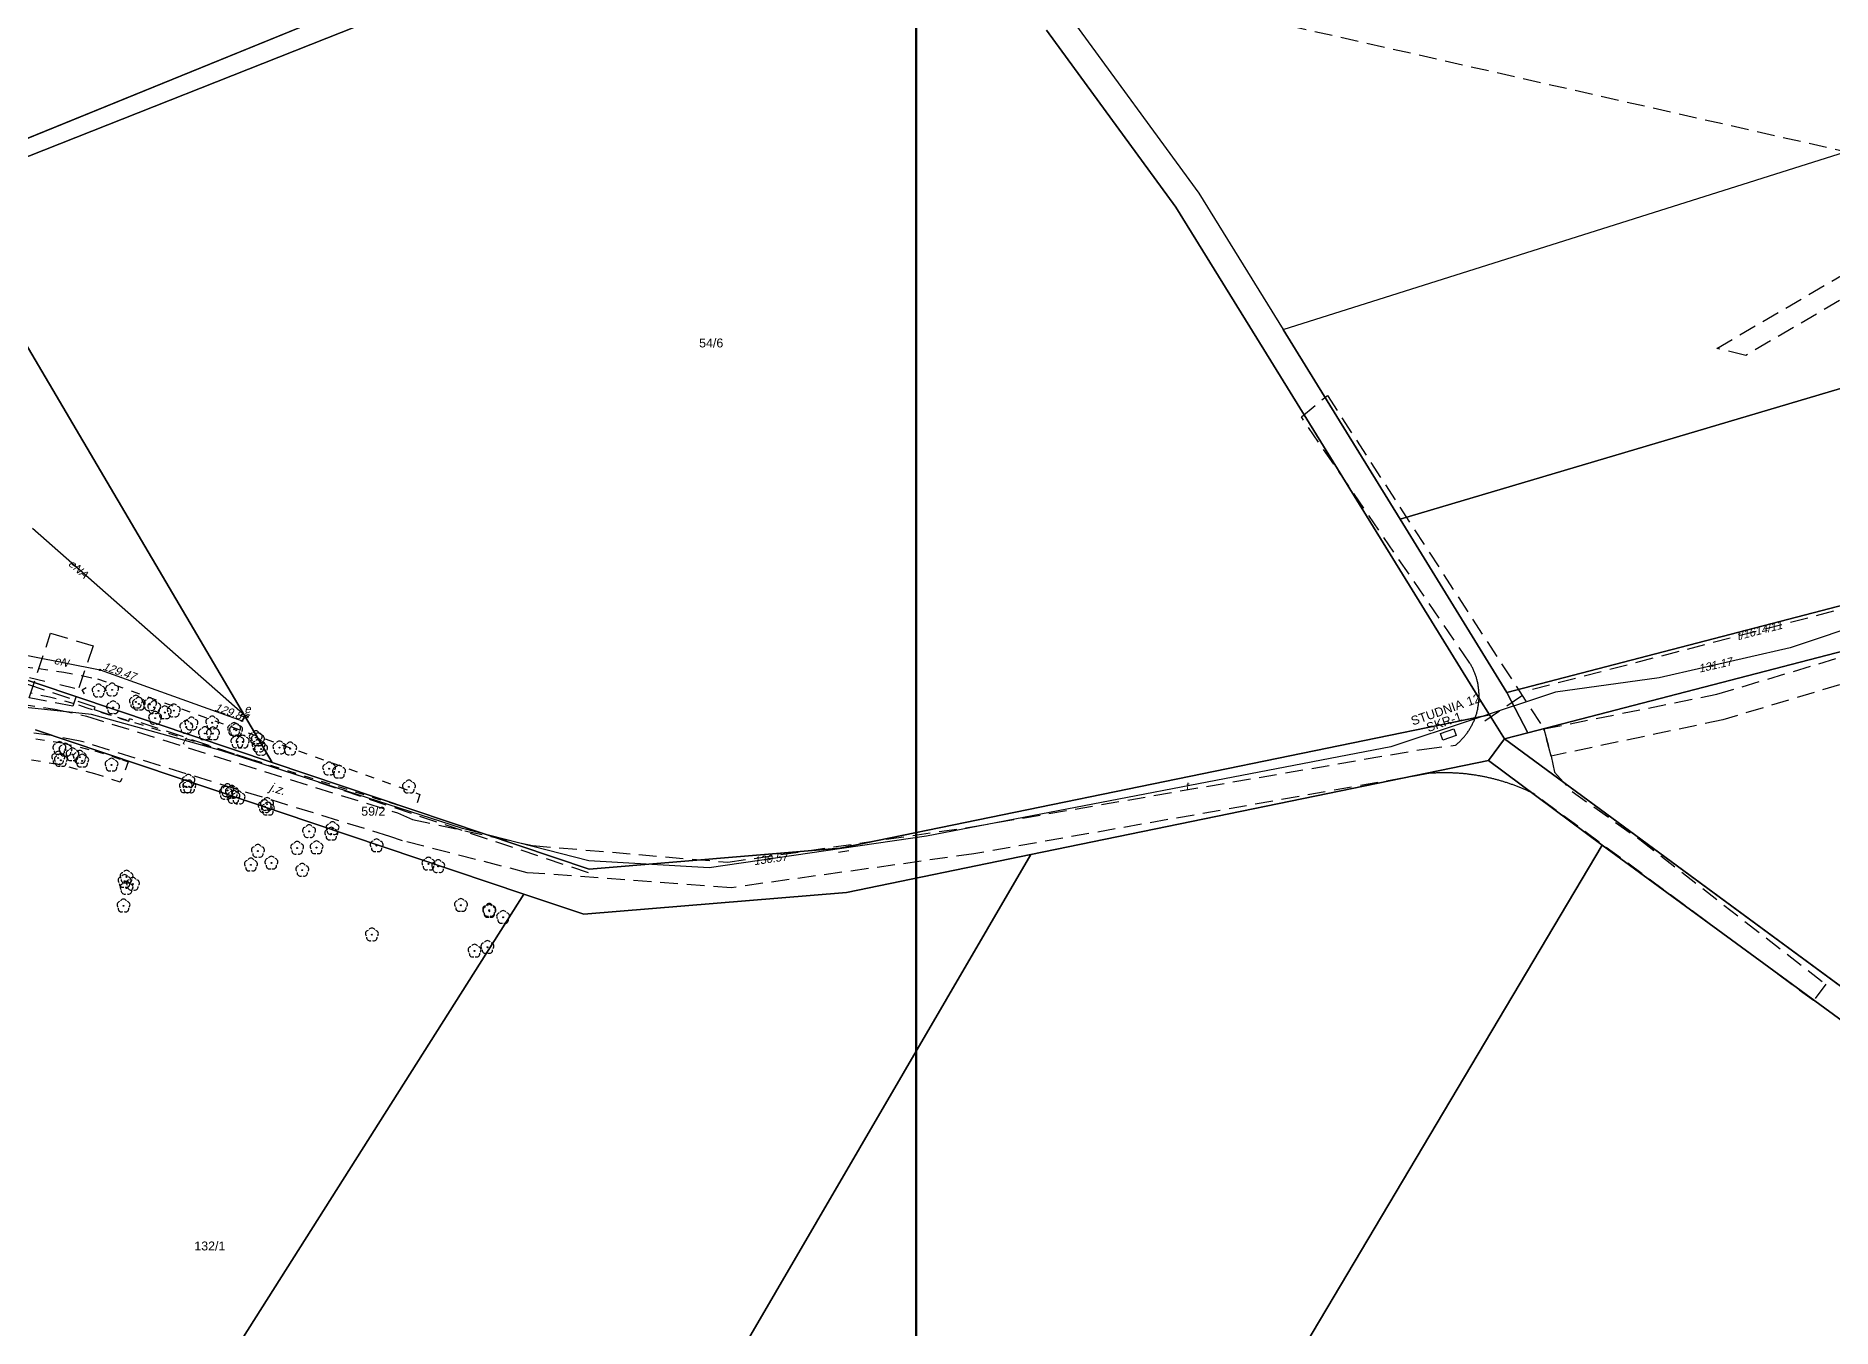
# Model space of a CAD drawing. Header units: metres. Extents: x 7542702 to 7555152, y 5804026 to 5815503.
# Drawn here: x 7547392.4 to 7547594.5, y 5806737.6 to 5806882.9 of the extents above; entities that cross this region are included whole.
import ezdxf
from ezdxf.enums import TextEntityAlignment as Align

# ---------------------------------------------------------------- set-up
doc = ezdxf.new("R2010")
doc.units = ezdxf.units.M
for name, pattern in [('4001', [0]), ('4002', [2, 1, -1]), ('4003', [3, 2, -1])]:
    doc.linetypes.add(name, pattern=pattern)
doc.layers.add('_STUDNIA_PROJEKTOWANA', color=30, linetype='Continuous', lineweight=30)
for name, color, linetype in [('Drogi', 135, 'Continuous'), ('Dzialki', 165, 'Continuous'), ('Projekty', 252, 'Continuous'), ('Roslinnosc', 104, 'Continuous'), ('Uz_Energia', 1, 'Continuous'), ('Uz_Telekomunikacja', 252, 'Continuous'), ('Wody', 184, 'Continuous')]:
    doc.layers.add(name, color=color, linetype=linetype)
doc.styles.add('DYN_DIM', font='arial.ttf')
doc.styles.get("Standard").update_dxf_attribs({"font": 'arial.ttf'})

# ---------------------------------------------------------------- blocks, each defined once
blk = doc.blocks.new('2554')
at = {"layer": 'Drogi', "color": 8, "linetype": '4002'}
blk.add_line((0, 0), (0, 1), dxfattribs=at)
blk = doc.blocks.new('1554')
at = {"layer": 'Drogi', "color": 8, "linetype": 'Continuous'}
for p, q in [((-0.75, -0.75), (0, 0)), ((0, 0), (0.75, -0.75))]:
    blk.add_line(p, q, dxfattribs=at)
blk = doc.blocks.new('1766')
at = {"layer": 'Uz_Energia', "color": 1, "linetype": 'Continuous'}
for radius in [0.16, 0.08]:
    blk.add_circle((0, 0), radius, dxfattribs=at)
blk = doc.blocks.new('1422')
at = {"layer": 'Roslinnosc', "color": 104, "linetype": 'Continuous'}
blk.add_circle((0, 0), 0.1, dxfattribs=at)
for centre, start, end in [((-0.71, 0.23), 102.5, 221.75), ((0, 0.75), 30.19, 149.77), ((0.71, 0.23), 318.3, 77.49), ((-0.44, -0.61), 174.33, 293.45), ((0.44, -0.61), 246.24, 5.74)]:
    blk.add_arc(centre, 0.75, start, end, dxfattribs=at)
blk = doc.blocks.new('1756')
at = {"layer": 'Uz_Telekomunikacja', "color": 220, "linetype": 'Continuous'}
for radius in [0.16, 0.08]:
    blk.add_circle((0, 0), radius, dxfattribs=at)
blk = doc.blocks.new('STUDNIA_PROJEKTOWANA')
at = {"layer": '_STUDNIA_PROJEKTOWANA'}
blk.add_lwpolyline([(-0.8, -0.4), (-0.8, 0.4), (0.8, 0.4), (0.8, -0.4)], close=True, dxfattribs=at)
at = {"layer": '_STUDNIA_PROJEKTOWANA', "style": 'DYN_DIM'}
blk.add_text('STUDNIA', height=1, dxfattribs=at).set_placement((-3.45, 2.25))
for tag, flags, p in [('ODC_FUNKCJONALNY', 13, (0, 3.75)), ('TYP', 12, (0, 0.98)), ('DLUGOSC_ZAPASU', 12, (0, -1.68)), ('WSPOLRZEDNE', 12, (0, -4.65)), ('ADRES', 12, (0, -3.33))]:
    blk.add_attdef(tag, text='', height=1, dxfattribs=dict(at, flags=flags)).set_placement(p, align=Align.CENTER)
at = {"layer": '_STUDNIA_PROJEKTOWANA', "style": 'DYN_DIM', "flags": 12}
blk.add_attdef('NUMER', (3.17, 2.25), '', height=1, dxfattribs=at)

msp = doc.modelspace()

# ---------------------------------------------------------------- linework, layer by layer
at = {"layer": 'Defpoints', "color": 4, "lineweight": 70}
msp.add_lwpolyline([(7547098.91, 5806987.36), (7547491.42, 5806987.36), (7547491.42, 5806703.97), (7547098.91, 5806703.97)], close=True, dxfattribs=at)
at = {"layer": 'Drogi', "color": 8, "linetype": '4003'}
for p, q in [((7547581.48, 5806847.79), (7547622.33, 5806871.67)), ((7547623.76, 5806869.85), (7547584.76, 5806847.01)), ((7547584.76, 5806847.01), (7547581.48, 5806847.79)), ((7547534.76, 5806840.08), (7547537.68, 5806842.5)), ((7547534.76, 5806840.08), (7547537.68, 5806842.5)), ((7547537.68, 5806842.5), (7547562.04, 5806804.99)), ((7547537.68, 5806842.5), (7547562.04, 5806804.99)), ((7547553.65, 5806812.5), (7547534.76, 5806840.08)), ((7547553.65, 5806812.5), (7547534.76, 5806840.08)), ((7547391.66, 5806808.51, 130.12), (7547394.05, 5806815.75, 130.28)), ((7547394.05, 5806815.75, 130.28), (7547398.85, 5806814.36, 130.42)), ((7547398.85, 5806814.36, 130.42), (7547396.54, 5806807.57, 130.18)), ((7547553.71, 5806812.41), (7547553.65, 5806812.5)), ((7547553.71, 5806812.41), (7547553.65, 5806812.5)), ((7547553.76, 5806812.33), (7547553.71, 5806812.41)), ((7547553.76, 5806812.33), (7547553.71, 5806812.41)), ((7547553.81, 5806812.24), (7547553.76, 5806812.33)), ((7547553.81, 5806812.24), (7547553.76, 5806812.33)), ((7547553.86, 5806812.16), (7547553.81, 5806812.24)), ((7547553.86, 5806812.16), (7547553.81, 5806812.24)), ((7547553.9, 5806812.07), (7547553.86, 5806812.16)), ((7547553.9, 5806812.07), (7547553.86, 5806812.16)), ((7547553.95, 5806811.98), (7547553.9, 5806812.07)), ((7547553.95, 5806811.98), (7547553.9, 5806812.07)), ((7547554, 5806811.89), (7547553.95, 5806811.98)), ((7547554, 5806811.89), (7547553.95, 5806811.98)), ((7547581.48, 5806808.89), (7547597.1, 5806813.56)), ((7547554.04, 5806811.8), (7547554, 5806811.89)), ((7547554.04, 5806811.8), (7547554, 5806811.89)), ((7547554.08, 5806811.71), (7547554.04, 5806811.8)), ((7547554.08, 5806811.71), (7547554.04, 5806811.8)), ((7547554.12, 5806811.62), (7547554.08, 5806811.71)), ((7547554.12, 5806811.62), (7547554.08, 5806811.71)), ((7547554.16, 5806811.53), (7547554.12, 5806811.62)), ((7547554.16, 5806811.53), (7547554.12, 5806811.62)), ((7547554.2, 5806811.43), (7547554.16, 5806811.53)), ((7547554.2, 5806811.43), (7547554.16, 5806811.53)), ((7547554.24, 5806811.34), (7547554.2, 5806811.43)), ((7547554.24, 5806811.34), (7547554.2, 5806811.43)), ((7547554.28, 5806811.25), (7547554.24, 5806811.34)), ((7547554.28, 5806811.25), (7547554.24, 5806811.34)), ((7547554.31, 5806811.15), (7547554.28, 5806811.25)), ((7547554.31, 5806811.15), (7547554.28, 5806811.25)), ((7547554.34, 5806811.06), (7547554.31, 5806811.15)), ((7547554.34, 5806811.06), (7547554.31, 5806811.15)), ((7547554.38, 5806810.97), (7547554.34, 5806811.06)), ((7547554.38, 5806810.97), (7547554.34, 5806811.06)), ((7547554.41, 5806810.87), (7547554.38, 5806810.97)), ((7547554.41, 5806810.87), (7547554.38, 5806810.97)), ((7547554.44, 5806810.78), (7547554.41, 5806810.87)), ((7547554.44, 5806810.78), (7547554.41, 5806810.87)), ((7547554.47, 5806810.68), (7547554.44, 5806810.78)), ((7547554.47, 5806810.68), (7547554.44, 5806810.78)), ((7547554.49, 5806810.58), (7547554.47, 5806810.68)), ((7547554.49, 5806810.58), (7547554.47, 5806810.68)), ((7547554.52, 5806810.49), (7547554.49, 5806810.58)), ((7547554.52, 5806810.49), (7547554.49, 5806810.58)), ((7547554.54, 5806810.39), (7547554.52, 5806810.49)), ((7547554.54, 5806810.39), (7547554.52, 5806810.49)), ((7547554.57, 5806810.29), (7547554.54, 5806810.39)), ((7547554.57, 5806810.29), (7547554.54, 5806810.39)), ((7547554.59, 5806810.19), (7547554.57, 5806810.29)), ((7547554.59, 5806810.19), (7547554.57, 5806810.29)), ((7547554.61, 5806810.1), (7547554.59, 5806810.19)), ((7547554.61, 5806810.1), (7547554.59, 5806810.19)), ((7547554.63, 5806810), (7547554.61, 5806810.1)), ((7547554.63, 5806810), (7547554.61, 5806810.1)), ((7547554.64, 5806809.9), (7547554.63, 5806810)), ((7547554.64, 5806809.9), (7547554.63, 5806810)), ((7547554.66, 5806809.8), (7547554.64, 5806809.9)), ((7547554.66, 5806809.8), (7547554.64, 5806809.9)), ((7547598.18, 5806810.83), (7547582.15, 5806806.01)), ((7547396.54, 5806807.57, 130.18), (7547391.66, 5806808.51, 130.12)), ((7547554.67, 5806809.7), (7547554.66, 5806809.8)), ((7547554.67, 5806809.7), (7547554.66, 5806809.8)), ((7547554.69, 5806809.6), (7547554.67, 5806809.7)), ((7547554.69, 5806809.6), (7547554.67, 5806809.7)), ((7547554.7, 5806809.5), (7547554.69, 5806809.6)), ((7547554.7, 5806809.5), (7547554.69, 5806809.6)), ((7547554.69, 5806807.81), (7547554.7, 5806807.91)), ((7547554.69, 5806807.81), (7547554.7, 5806807.91)), ((7547554.71, 5806809.4), (7547554.7, 5806809.5)), ((7547554.71, 5806809.4), (7547554.7, 5806809.5)), ((7547554.7, 5806807.91), (7547554.71, 5806808.01)), ((7547554.7, 5806807.91), (7547554.71, 5806808.01)), ((7547554.72, 5806809.3), (7547554.71, 5806809.4)), ((7547554.72, 5806809.3), (7547554.71, 5806809.4)), ((7547554.71, 5806808.01), (7547554.72, 5806808.11)), ((7547554.71, 5806808.01), (7547554.72, 5806808.11)), ((7547554.73, 5806809.2), (7547554.72, 5806809.3)), ((7547554.73, 5806809.2), (7547554.72, 5806809.3)), ((7547554.72, 5806808.11), (7547554.73, 5806808.2)), ((7547554.72, 5806808.11), (7547554.73, 5806808.2)), ((7547554.73, 5806809.1), (7547554.73, 5806809.2)), ((7547554.73, 5806809.1), (7547554.73, 5806809.2)), ((7547554.74, 5806809), (7547554.73, 5806809.1)), ((7547554.74, 5806809), (7547554.73, 5806809.1)), ((7547554.73, 5806808.3), (7547554.74, 5806808.4)), ((7547554.73, 5806808.3), (7547554.74, 5806808.4)), ((7547554.73, 5806808.2), (7547554.73, 5806808.3)), ((7547554.73, 5806808.2), (7547554.73, 5806808.3)), ((7547554.74, 5806808.9), (7547554.74, 5806809)), ((7547554.74, 5806808.9), (7547554.74, 5806809)), ((7547554.74, 5806808.8), (7547554.74, 5806808.9)), ((7547554.74, 5806808.8), (7547554.74, 5806808.9)), ((7547554.74, 5806808.7), (7547554.74, 5806808.8)), ((7547554.74, 5806808.7), (7547554.74, 5806808.8)), ((7547554.74, 5806808.6), (7547554.74, 5806808.7)), ((7547554.74, 5806808.6), (7547554.74, 5806808.7)), ((7547554.74, 5806808.5), (7547554.74, 5806808.6)), ((7547554.74, 5806808.5), (7547554.74, 5806808.6)), ((7547554.74, 5806808.4), (7547554.74, 5806808.5)), ((7547554.74, 5806808.4), (7547554.74, 5806808.5)), ((7547562.04, 5806804.99), (7547581.48, 5806808.89)), ((7547390.29, 5806807.85), (7547394.54, 5806807.23)), ((7547390.29, 5806807.85), (7547394.54, 5806807.23)), ((7547394.54, 5806807.23), (7547398.08, 5806806.44, 130.86)), ((7547394.54, 5806807.23), (7547398.08, 5806806.44, 130.86)), ((7547398.08, 5806806.44, 130.86), (7547433.08, 5806795.55)), ((7547398.08, 5806806.44, 130.86), (7547433.08, 5806795.55)), ((7547554.14, 5806805.83), (7547554.18, 5806805.92)), ((7547554.14, 5806805.83), (7547554.18, 5806805.92)), ((7547554.18, 5806805.92), (7547554.22, 5806806.01)), ((7547554.18, 5806805.92), (7547554.22, 5806806.01)), ((7547554.22, 5806806.01), (7547554.25, 5806806.11)), ((7547554.22, 5806806.01), (7547554.25, 5806806.11)), ((7547554.25, 5806806.11), (7547554.29, 5806806.2)), ((7547554.25, 5806806.11), (7547554.29, 5806806.2)), ((7547554.29, 5806806.2), (7547554.32, 5806806.29)), ((7547554.29, 5806806.2), (7547554.32, 5806806.29)), ((7547554.32, 5806806.29), (7547554.36, 5806806.39)), ((7547554.32, 5806806.29), (7547554.36, 5806806.39)), ((7547554.36, 5806806.39), (7547554.39, 5806806.48)), ((7547554.36, 5806806.39), (7547554.39, 5806806.48)), ((7547554.39, 5806806.48), (7547554.42, 5806806.58)), ((7547554.39, 5806806.48), (7547554.42, 5806806.58)), ((7547554.42, 5806806.58), (7547554.45, 5806806.67)), ((7547554.42, 5806806.58), (7547554.45, 5806806.67)), ((7547554.45, 5806806.67), (7547554.48, 5806806.77)), ((7547554.45, 5806806.67), (7547554.48, 5806806.77)), ((7547554.48, 5806806.77), (7547554.5, 5806806.87)), ((7547554.48, 5806806.77), (7547554.5, 5806806.87)), ((7547554.5, 5806806.87), (7547554.52, 5806806.92)), ((7547554.5, 5806806.87), (7547554.52, 5806806.92)), ((7547554.52, 5806806.92), (7547554.54, 5806807.02)), ((7547554.52, 5806806.92), (7547554.54, 5806807.02)), ((7547554.54, 5806807.02), (7547554.56, 5806807.12)), ((7547554.54, 5806807.02), (7547554.56, 5806807.12)), ((7547554.56, 5806807.12), (7547554.59, 5806807.22)), ((7547554.56, 5806807.12), (7547554.59, 5806807.22)), ((7547554.59, 5806807.22), (7547554.61, 5806807.31)), ((7547554.59, 5806807.22), (7547554.61, 5806807.31)), ((7547554.61, 5806807.31), (7547554.62, 5806807.41)), ((7547554.61, 5806807.31), (7547554.62, 5806807.41)), ((7547554.62, 5806807.41), (7547554.64, 5806807.51)), ((7547554.62, 5806807.41), (7547554.64, 5806807.51)), ((7547554.64, 5806807.51), (7547554.66, 5806807.61)), ((7547554.64, 5806807.51), (7547554.66, 5806807.61)), ((7547554.66, 5806807.61), (7547554.67, 5806807.71)), ((7547554.66, 5806807.61), (7547554.67, 5806807.71)), ((7547554.67, 5806807.71), (7547554.69, 5806807.81)), ((7547554.67, 5806807.71), (7547554.69, 5806807.81)), ((7547582.15, 5806806.01), (7547562.85, 5806801.94)), ((7547394.14, 5806804.25), (7547391.66, 5806804.6)), ((7547394.14, 5806804.25), (7547391.66, 5806804.6)), ((7547397.38, 5806803.63, 130.78), (7547394.14, 5806804.25)), ((7547397.38, 5806803.63, 130.78), (7547394.14, 5806804.25)), ((7547552.75, 5806803.76), (7547552.82, 5806803.84)), ((7547552.75, 5806803.76), (7547552.82, 5806803.84)), ((7547552.82, 5806803.84), (7547552.89, 5806803.91)), ((7547552.82, 5806803.84), (7547552.89, 5806803.91)), ((7547552.89, 5806803.91), (7547552.96, 5806803.98)), ((7547552.89, 5806803.91), (7547552.96, 5806803.98)), ((7547552.96, 5806803.98), (7547553.02, 5806804.06)), ((7547552.96, 5806803.98), (7547553.02, 5806804.06)), ((7547553.02, 5806804.06), (7547553.09, 5806804.14)), ((7547553.02, 5806804.06), (7547553.09, 5806804.14)), ((7547553.09, 5806804.14), (7547553.15, 5806804.21)), ((7547553.09, 5806804.14), (7547553.15, 5806804.21)), ((7547553.15, 5806804.21), (7547553.21, 5806804.29)), ((7547553.15, 5806804.21), (7547553.21, 5806804.29)), ((7547553.21, 5806804.29), (7547553.27, 5806804.37)), ((7547553.21, 5806804.29), (7547553.27, 5806804.37)), ((7547553.27, 5806804.37), (7547553.33, 5806804.45)), ((7547553.27, 5806804.37), (7547553.33, 5806804.45)), ((7547553.33, 5806804.45), (7547553.39, 5806804.53)), ((7547553.33, 5806804.45), (7547553.39, 5806804.53)), ((7547553.39, 5806804.53), (7547553.45, 5806804.61)), ((7547553.39, 5806804.53), (7547553.45, 5806804.61)), ((7547553.45, 5806804.61), (7547553.51, 5806804.69)), ((7547553.45, 5806804.61), (7547553.51, 5806804.69)), ((7547553.51, 5806804.69), (7547553.56, 5806804.78)), ((7547553.51, 5806804.69), (7547553.56, 5806804.78)), ((7547553.56, 5806804.78), (7547553.62, 5806804.86)), ((7547553.56, 5806804.78), (7547553.62, 5806804.86)), ((7547553.62, 5806804.86), (7547553.67, 5806804.95)), ((7547553.62, 5806804.86), (7547553.67, 5806804.95)), ((7547553.67, 5806804.95), (7547553.72, 5806805.03)), ((7547553.67, 5806804.95), (7547553.72, 5806805.03)), ((7547553.72, 5806805.03), (7547553.78, 5806805.12)), ((7547553.72, 5806805.03), (7547553.78, 5806805.12)), ((7547553.78, 5806805.12), (7547553.82, 5806805.2)), ((7547553.78, 5806805.12), (7547553.82, 5806805.2)), ((7547553.82, 5806805.2), (7547553.87, 5806805.29)), ((7547553.82, 5806805.2), (7547553.87, 5806805.29)), ((7547553.87, 5806805.29), (7547553.92, 5806805.38)), ((7547553.87, 5806805.29), (7547553.92, 5806805.38)), ((7547553.92, 5806805.38), (7547553.97, 5806805.47)), ((7547553.92, 5806805.38), (7547553.97, 5806805.47)), ((7547553.97, 5806805.47), (7547554.01, 5806805.56)), ((7547553.97, 5806805.47), (7547554.01, 5806805.56)), ((7547554.01, 5806805.56), (7547554.05, 5806805.65)), ((7547554.01, 5806805.56), (7547554.05, 5806805.65)), ((7547554.05, 5806805.65), (7547554.1, 5806805.74)), ((7547554.05, 5806805.65), (7547554.1, 5806805.74)), ((7547554.1, 5806805.74), (7547554.14, 5806805.83)), ((7547554.1, 5806805.74), (7547554.14, 5806805.83)), ((7547562.04, 5806804.99), (7547562.85, 5806801.94)), ((7547562.04, 5806804.99), (7547562.85, 5806801.94)), ((7547562.85, 5806801.94), (7547562.04, 5806804.99)), ((7547432.23, 5806792.9), (7547397.38, 5806803.63, 130.78)), ((7547432.23, 5806792.9), (7547397.38, 5806803.63, 130.78)), ((7547497.48, 5806793.95), (7547548.58, 5806802.74)), ((7547497.48, 5806793.95), (7547548.58, 5806802.74)), ((7547548.58, 5806802.74), (7547552.09, 5806803.16)), ((7547548.58, 5806802.74), (7547552.09, 5806803.16)), ((7547552.09, 5806803.16), (7547552.17, 5806803.22)), ((7547552.09, 5806803.16), (7547552.17, 5806803.22)), ((7547552.17, 5806803.22), (7547552.24, 5806803.28)), ((7547552.17, 5806803.22), (7547552.24, 5806803.28)), ((7547552.24, 5806803.28), (7547552.32, 5806803.35)), ((7547552.24, 5806803.28), (7547552.32, 5806803.35)), ((7547552.32, 5806803.35), (7547552.4, 5806803.42)), ((7547552.32, 5806803.35), (7547552.4, 5806803.42)), ((7547552.4, 5806803.42), (7547552.47, 5806803.48)), ((7547552.4, 5806803.42), (7547552.47, 5806803.48)), ((7547552.47, 5806803.48), (7547552.54, 5806803.55)), ((7547552.47, 5806803.48), (7547552.54, 5806803.55)), ((7547552.54, 5806803.55), (7547552.61, 5806803.62)), ((7547552.54, 5806803.55), (7547552.61, 5806803.62)), ((7547552.61, 5806803.62), (7547552.68, 5806803.69)), ((7547552.61, 5806803.62), (7547552.68, 5806803.69)), ((7547552.68, 5806803.69), (7547552.75, 5806803.76)), ((7547552.68, 5806803.69), (7547552.75, 5806803.76)), ((7547562.85, 5806801.94), (7547563.24, 5806800.12)), ((7547562.85, 5806801.94), (7547563.24, 5806800.12)), ((7547549.27, 5806800.01), (7547497.93, 5806790.95)), ((7547549.27, 5806800.01), (7547497.93, 5806790.95)), ((7547549.34, 5806800.02), (7547549.27, 5806800.01)), ((7547549.34, 5806800.02), (7547549.27, 5806800.01)), ((7547549.44, 5806800.02), (7547549.34, 5806800.02)), ((7547549.44, 5806800.02), (7547549.34, 5806800.02)), ((7547549.54, 5806800.03), (7547549.44, 5806800.02)), ((7547549.54, 5806800.03), (7547549.44, 5806800.02)), ((7547549.64, 5806800.03), (7547549.54, 5806800.03)), ((7547549.64, 5806800.03), (7547549.54, 5806800.03)), ((7547549.74, 5806800.04), (7547549.64, 5806800.03)), ((7547549.74, 5806800.04), (7547549.64, 5806800.03)), ((7547549.84, 5806800.04), (7547549.74, 5806800.04)), ((7547549.84, 5806800.04), (7547549.74, 5806800.04)), ((7547549.94, 5806800.05), (7547549.84, 5806800.04)), ((7547549.94, 5806800.05), (7547549.84, 5806800.04)), ((7547550.04, 5806800.05), (7547549.94, 5806800.05)), ((7547550.04, 5806800.05), (7547549.94, 5806800.05)), ((7547550.14, 5806800.05), (7547550.04, 5806800.05)), ((7547550.14, 5806800.05), (7547550.04, 5806800.05)), ((7547550.24, 5806800.06), (7547550.14, 5806800.05)), ((7547550.24, 5806800.06), (7547550.14, 5806800.05)), ((7547550.34, 5806800.06), (7547550.24, 5806800.06)), ((7547550.34, 5806800.06), (7547550.24, 5806800.06)), ((7547550.44, 5806800.06), (7547550.34, 5806800.06)), ((7547550.44, 5806800.06), (7547550.34, 5806800.06)), ((7547550.54, 5806800.06), (7547550.44, 5806800.06)), ((7547550.54, 5806800.06), (7547550.44, 5806800.06)), ((7547550.64, 5806800.06), (7547550.54, 5806800.06)), ((7547550.64, 5806800.06), (7547550.54, 5806800.06)), ((7547550.74, 5806800.06), (7547550.64, 5806800.06)), ((7547550.74, 5806800.06), (7547550.64, 5806800.06)), ((7547550.84, 5806800.06), (7547550.74, 5806800.06)), ((7547550.84, 5806800.06), (7547550.74, 5806800.06)), ((7547550.94, 5806800.06), (7547550.84, 5806800.06)), ((7547550.94, 5806800.06), (7547550.84, 5806800.06)), ((7547551.04, 5806800.06), (7547550.94, 5806800.06)), ((7547551.04, 5806800.06), (7547550.94, 5806800.06)), ((7547551.14, 5806800.06), (7547551.04, 5806800.06)), ((7547551.14, 5806800.06), (7547551.04, 5806800.06)), ((7547551.24, 5806800.06), (7547551.14, 5806800.06)), ((7547551.24, 5806800.06), (7547551.14, 5806800.06)), ((7547551.34, 5806800.06), (7547551.24, 5806800.06)), ((7547551.34, 5806800.06), (7547551.24, 5806800.06)), ((7547551.44, 5806800.06), (7547551.34, 5806800.06)), ((7547551.44, 5806800.06), (7547551.34, 5806800.06)), ((7547551.54, 5806800.05), (7547551.44, 5806800.06)), ((7547551.54, 5806800.05), (7547551.44, 5806800.06)), ((7547551.64, 5806800.05), (7547551.54, 5806800.05)), ((7547551.64, 5806800.05), (7547551.54, 5806800.05)), ((7547551.74, 5806800.05), (7547551.64, 5806800.05)), ((7547551.74, 5806800.05), (7547551.64, 5806800.05)), ((7547551.84, 5806800.04), (7547551.74, 5806800.05)), ((7547551.84, 5806800.04), (7547551.74, 5806800.05)), ((7547551.94, 5806800.04), (7547551.84, 5806800.04)), ((7547551.94, 5806800.04), (7547551.84, 5806800.04)), ((7547552.04, 5806800.03), (7547551.94, 5806800.04)), ((7547552.04, 5806800.03), (7547551.94, 5806800.04)), ((7547552.14, 5806800.03), (7547552.04, 5806800.03)), ((7547552.14, 5806800.03), (7547552.04, 5806800.03)), ((7547552.24, 5806800.02), (7547552.14, 5806800.03)), ((7547552.24, 5806800.02), (7547552.14, 5806800.03)), ((7547552.34, 5806800.01), (7547552.24, 5806800.02)), ((7547552.34, 5806800.01), (7547552.24, 5806800.02)), ((7547552.44, 5806800.01), (7547552.34, 5806800.01)), ((7547552.44, 5806800.01), (7547552.34, 5806800.01)), ((7547552.54, 5806800), (7547552.44, 5806800.01)), ((7547552.54, 5806800), (7547552.44, 5806800.01)), ((7547552.64, 5806799.99), (7547552.54, 5806800)), ((7547552.64, 5806799.99), (7547552.54, 5806800)), ((7547552.74, 5806799.98), (7547552.64, 5806799.99)), ((7547552.74, 5806799.98), (7547552.64, 5806799.99)), ((7547552.84, 5806799.98), (7547552.74, 5806799.98)), ((7547552.84, 5806799.98), (7547552.74, 5806799.98)), ((7547552.94, 5806799.97), (7547552.84, 5806799.98)), ((7547552.94, 5806799.97), (7547552.84, 5806799.98)), ((7547553.04, 5806799.96), (7547552.94, 5806799.97)), ((7547553.04, 5806799.96), (7547552.94, 5806799.97)), ((7547553.14, 5806799.95), (7547553.04, 5806799.96)), ((7547553.14, 5806799.95), (7547553.04, 5806799.96)), ((7547553.24, 5806799.94), (7547553.14, 5806799.95)), ((7547553.24, 5806799.94), (7547553.14, 5806799.95)), ((7547553.34, 5806799.93), (7547553.24, 5806799.94)), ((7547553.34, 5806799.93), (7547553.24, 5806799.94)), ((7547553.44, 5806799.92), (7547553.34, 5806799.93)), ((7547553.44, 5806799.92), (7547553.34, 5806799.93)), ((7547553.54, 5806799.9), (7547553.44, 5806799.92)), ((7547553.54, 5806799.9), (7547553.44, 5806799.92)), ((7547553.64, 5806799.89), (7547553.54, 5806799.9)), ((7547553.64, 5806799.89), (7547553.54, 5806799.9)), ((7547553.74, 5806799.88), (7547553.64, 5806799.89)), ((7547553.74, 5806799.88), (7547553.64, 5806799.89)), ((7547553.84, 5806799.86), (7547553.74, 5806799.88)), ((7547553.84, 5806799.86), (7547553.74, 5806799.88)), ((7547553.93, 5806799.85), (7547553.84, 5806799.86)), ((7547553.93, 5806799.85), (7547553.84, 5806799.86)), ((7547554.03, 5806799.84), (7547553.93, 5806799.85)), ((7547554.03, 5806799.84), (7547553.93, 5806799.85)), ((7547554.13, 5806799.82), (7547554.03, 5806799.84)), ((7547554.13, 5806799.82), (7547554.03, 5806799.84)), ((7547554.23, 5806799.81), (7547554.13, 5806799.82)), ((7547554.23, 5806799.81), (7547554.13, 5806799.82)), ((7547554.33, 5806799.79), (7547554.23, 5806799.81)), ((7547554.33, 5806799.79), (7547554.23, 5806799.81)), ((7547563.24, 5806800.12), (7547565.22, 5806797.96)), ((7547563.24, 5806800.12), (7547565.22, 5806797.96)), ((7547554.43, 5806799.78), (7547554.33, 5806799.79)), ((7547554.43, 5806799.78), (7547554.33, 5806799.79)), ((7547554.53, 5806799.76), (7547554.43, 5806799.78)), ((7547554.53, 5806799.76), (7547554.43, 5806799.78)), ((7547554.63, 5806799.74), (7547554.53, 5806799.76)), ((7547554.63, 5806799.74), (7547554.53, 5806799.76)), ((7547554.72, 5806799.73), (7547554.63, 5806799.74)), ((7547554.72, 5806799.73), (7547554.63, 5806799.74)), ((7547554.82, 5806799.71), (7547554.72, 5806799.73)), ((7547554.82, 5806799.71), (7547554.72, 5806799.73)), ((7547554.92, 5806799.69), (7547554.82, 5806799.71)), ((7547554.92, 5806799.69), (7547554.82, 5806799.71)), ((7547555.02, 5806799.68), (7547554.92, 5806799.69)), ((7547555.02, 5806799.68), (7547554.92, 5806799.69)), ((7547555.12, 5806799.66), (7547555.02, 5806799.68)), ((7547555.12, 5806799.66), (7547555.02, 5806799.68)), ((7547555.22, 5806799.64), (7547555.12, 5806799.66)), ((7547555.22, 5806799.64), (7547555.12, 5806799.66)), ((7547555.31, 5806799.62), (7547555.22, 5806799.64)), ((7547555.31, 5806799.62), (7547555.22, 5806799.64)), ((7547555.41, 5806799.6), (7547555.31, 5806799.62)), ((7547555.41, 5806799.6), (7547555.31, 5806799.62)), ((7547555.51, 5806799.58), (7547555.41, 5806799.6)), ((7547555.51, 5806799.58), (7547555.41, 5806799.6)), ((7547555.61, 5806799.56), (7547555.51, 5806799.58)), ((7547555.61, 5806799.56), (7547555.51, 5806799.58)), ((7547555.71, 5806799.54), (7547555.61, 5806799.56)), ((7547555.71, 5806799.54), (7547555.61, 5806799.56)), ((7547555.8, 5806799.51), (7547555.71, 5806799.54)), ((7547555.8, 5806799.51), (7547555.71, 5806799.54)), ((7547555.9, 5806799.49), (7547555.8, 5806799.51)), ((7547555.9, 5806799.49), (7547555.8, 5806799.51)), ((7547556, 5806799.47), (7547555.9, 5806799.49)), ((7547556, 5806799.47), (7547555.9, 5806799.49)), ((7547556.1, 5806799.45), (7547556, 5806799.47)), ((7547556.1, 5806799.45), (7547556, 5806799.47)), ((7547556.19, 5806799.42), (7547556.1, 5806799.45)), ((7547556.19, 5806799.42), (7547556.1, 5806799.45)), ((7547556.29, 5806799.4), (7547556.19, 5806799.42)), ((7547556.29, 5806799.4), (7547556.19, 5806799.42)), ((7547556.39, 5806799.37), (7547556.29, 5806799.4)), ((7547556.39, 5806799.37), (7547556.29, 5806799.4)), ((7547556.48, 5806799.35), (7547556.39, 5806799.37)), ((7547556.48, 5806799.35), (7547556.39, 5806799.37)), ((7547556.58, 5806799.32), (7547556.48, 5806799.35)), ((7547556.58, 5806799.32), (7547556.48, 5806799.35)), ((7547556.68, 5806799.3), (7547556.58, 5806799.32)), ((7547556.68, 5806799.3), (7547556.58, 5806799.32)), ((7547556.77, 5806799.27), (7547556.68, 5806799.3)), ((7547556.77, 5806799.27), (7547556.68, 5806799.3)), ((7547556.87, 5806799.25), (7547556.77, 5806799.27)), ((7547556.87, 5806799.25), (7547556.77, 5806799.27)), ((7547556.97, 5806799.22), (7547556.87, 5806799.25)), ((7547556.97, 5806799.22), (7547556.87, 5806799.25)), ((7547557.06, 5806799.19), (7547556.97, 5806799.22)), ((7547557.06, 5806799.19), (7547556.97, 5806799.22)), ((7547557.16, 5806799.16), (7547557.06, 5806799.19)), ((7547557.16, 5806799.16), (7547557.06, 5806799.19)), ((7547557.26, 5806799.14), (7547557.16, 5806799.16)), ((7547557.26, 5806799.14), (7547557.16, 5806799.16)), ((7547557.35, 5806799.11), (7547557.26, 5806799.14)), ((7547557.35, 5806799.11), (7547557.26, 5806799.14)), ((7547557.45, 5806799.08), (7547557.35, 5806799.11)), ((7547557.45, 5806799.08), (7547557.35, 5806799.11)), ((7547557.54, 5806799.05), (7547557.45, 5806799.08)), ((7547557.54, 5806799.05), (7547557.45, 5806799.08)), ((7547557.64, 5806799.02), (7547557.54, 5806799.05)), ((7547557.64, 5806799.02), (7547557.54, 5806799.05)), ((7547557.73, 5806798.99), (7547557.64, 5806799.02)), ((7547557.73, 5806798.99), (7547557.64, 5806799.02)), ((7547557.83, 5806798.96), (7547557.73, 5806798.99)), ((7547557.83, 5806798.96), (7547557.73, 5806798.99)), ((7547557.93, 5806798.93), (7547557.83, 5806798.96)), ((7547557.93, 5806798.93), (7547557.83, 5806798.96)), ((7547558.02, 5806798.89), (7547557.93, 5806798.93)), ((7547558.02, 5806798.89), (7547557.93, 5806798.93)), ((7547558.12, 5806798.86), (7547558.02, 5806798.89)), ((7547558.12, 5806798.86), (7547558.02, 5806798.89)), ((7547558.22, 5806798.83), (7547558.12, 5806798.86)), ((7547558.22, 5806798.83), (7547558.12, 5806798.86)), ((7547558.31, 5806798.8), (7547558.22, 5806798.83)), ((7547558.31, 5806798.8), (7547558.22, 5806798.83)), ((7547558.4, 5806798.76), (7547558.31, 5806798.8)), ((7547558.4, 5806798.76), (7547558.31, 5806798.8)), ((7547558.5, 5806798.73), (7547558.4, 5806798.76)), ((7547558.5, 5806798.73), (7547558.4, 5806798.76)), ((7547558.59, 5806798.7), (7547558.5, 5806798.73)), ((7547558.59, 5806798.7), (7547558.5, 5806798.73)), ((7547558.69, 5806798.66), (7547558.59, 5806798.7)), ((7547558.69, 5806798.66), (7547558.59, 5806798.7)), ((7547558.78, 5806798.63), (7547558.69, 5806798.66)), ((7547558.78, 5806798.63), (7547558.69, 5806798.66)), ((7547558.87, 5806798.59), (7547558.78, 5806798.63)), ((7547558.87, 5806798.59), (7547558.78, 5806798.63)), ((7547558.97, 5806798.56), (7547558.87, 5806798.59)), ((7547558.97, 5806798.56), (7547558.87, 5806798.59)), ((7547559.06, 5806798.52), (7547558.97, 5806798.56)), ((7547559.06, 5806798.52), (7547558.97, 5806798.56)), ((7547559.15, 5806798.48), (7547559.06, 5806798.52)), ((7547559.15, 5806798.48), (7547559.06, 5806798.52)), ((7547559.25, 5806798.45), (7547559.15, 5806798.48)), ((7547559.25, 5806798.45), (7547559.15, 5806798.48)), ((7547559.34, 5806798.41), (7547559.25, 5806798.45)), ((7547559.34, 5806798.41), (7547559.25, 5806798.45)), ((7547559.43, 5806798.37), (7547559.34, 5806798.41)), ((7547559.43, 5806798.37), (7547559.34, 5806798.41)), ((7547559.52, 5806798.33), (7547559.43, 5806798.37)), ((7547559.52, 5806798.33), (7547559.43, 5806798.37)), ((7547559.62, 5806798.3), (7547559.52, 5806798.33)), ((7547559.62, 5806798.3), (7547559.52, 5806798.33)), ((7547559.71, 5806798.26), (7547559.62, 5806798.3)), ((7547559.71, 5806798.26), (7547559.62, 5806798.3)), ((7547559.8, 5806798.22), (7547559.71, 5806798.26)), ((7547559.8, 5806798.22), (7547559.71, 5806798.26)), ((7547559.89, 5806798.18), (7547559.8, 5806798.22)), ((7547559.89, 5806798.18), (7547559.8, 5806798.22)), ((7547559.98, 5806798.14), (7547559.89, 5806798.18)), ((7547559.98, 5806798.14), (7547559.89, 5806798.18)), ((7547560.08, 5806798.1), (7547559.98, 5806798.14)), ((7547560.08, 5806798.1), (7547559.98, 5806798.14)), ((7547560.17, 5806798.06), (7547560.08, 5806798.1)), ((7547560.17, 5806798.06), (7547560.08, 5806798.1)), ((7547560.26, 5806798.01), (7547560.17, 5806798.06)), ((7547560.26, 5806798.01), (7547560.17, 5806798.06)), ((7547560.35, 5806797.97), (7547560.26, 5806798.01)), ((7547560.35, 5806797.97), (7547560.26, 5806798.01)), ((7547560.44, 5806797.93), (7547560.35, 5806797.97)), ((7547560.44, 5806797.93), (7547560.35, 5806797.97)), ((7547560.53, 5806797.89), (7547560.44, 5806797.93)), ((7547560.53, 5806797.89), (7547560.44, 5806797.93)), ((7547560.62, 5806797.84), (7547560.53, 5806797.89)), ((7547560.62, 5806797.84), (7547560.53, 5806797.89)), ((7547560.71, 5806797.8), (7547560.62, 5806797.84)), ((7547560.71, 5806797.8), (7547560.62, 5806797.84)), ((7547560.8, 5806797.76), (7547560.71, 5806797.8)), ((7547560.8, 5806797.76), (7547560.71, 5806797.8)), ((7547565.22, 5806797.96), (7547572.82, 5806792.56)), ((7547565.22, 5806797.96), (7547572.82, 5806792.56)), ((7547560.89, 5806797.71), (7547560.8, 5806797.76)), ((7547560.89, 5806797.71), (7547560.8, 5806797.76)), ((7547592.38, 5806774.44, 133.4), (7547560.89, 5806797.71)), ((7547592.38, 5806774.44, 133.4), (7547560.89, 5806797.71)), ((7547433.08, 5806795.55), (7547434.78, 5806794.81, 131.59)), ((7547433.08, 5806795.55), (7547434.78, 5806794.81, 131.59)), ((7547434.78, 5806794.81, 131.59), (7547448.28, 5806791.89)), ((7547434.78, 5806794.81, 131.59), (7547448.28, 5806791.89)), ((7547470.25, 5806790.01), (7547497.48, 5806793.95)), ((7547470.25, 5806790.01), (7547497.48, 5806793.95)), ((7547433.66, 5806792.43, 131.61), (7547432.23, 5806792.9)), ((7547433.66, 5806792.43, 131.61), (7547432.23, 5806792.9)), ((7547447.68, 5806788.83), (7547433.66, 5806792.43, 131.61)), ((7547447.68, 5806788.83), (7547433.66, 5806792.43, 131.61)), ((7547448.28, 5806791.89), (7547470.25, 5806790.01)), ((7547448.28, 5806791.89), (7547470.25, 5806790.01)), ((7547572.82, 5806792.56), (7547593.75, 5806776.28)), ((7547572.82, 5806792.56), (7547593.75, 5806776.28)), ((7547497.93, 5806790.95), (7547470.61, 5806787.14)), ((7547497.93, 5806790.95), (7547470.61, 5806787.14)), ((7547470.61, 5806787.14), (7547447.68, 5806788.83)), ((7547470.61, 5806787.14), (7547447.68, 5806788.83)), ((7547593.75, 5806776.28), (7547592.38, 5806774.44, 133.4)), ((7547593.75, 5806776.28), (7547592.38, 5806774.44, 133.4))]:
    msp.add_line(p, q, dxfattribs=at)
at = {"layer": 'Dzialki'}
for p, q in [((7547532.7, 5806849.9), (7547860.21, 5806953.38)), ((7547545.86, 5806828.58), (7547881.53, 5806928.18)), ((7547881.53, 5806928.18), (7547545.86, 5806828.58)), ((7547902.28, 5806898.68), (7547557.88, 5806809.11)), ((7547557.88, 5806809.11), (7547902.28, 5806898.68)), ((7547560.22, 5806804.55), (7547903.98, 5806893.95)), ((7547903.98, 5806893.95), (7547560.22, 5806804.55)), ((7547429.54, 5806886.91), (7547381.99, 5806867.56)), ((7547381.99, 5806867.56), (7547429.54, 5806886.91)), ((7547381.22, 5806865.33), (7547430.35, 5806884.75)), ((7547430.35, 5806884.75), (7547381.22, 5806865.33)), ((7547508.62, 5806885.18), (7547523.21, 5806865.26)), ((7547520.65, 5806863.69), (7547506.1, 5806883.57)), ((7547506.1, 5806883.57), (7547520.65, 5806863.69)), ((7547418.99, 5806801.21), (7547381.22, 5806865.33)), ((7547381.22, 5806865.33), (7547418.99, 5806801.21)), ((7547523.21, 5806865.26), (7547532.7, 5806849.9)), ((7547529.75, 5806848.96), (7547520.65, 5806863.69)), ((7547520.65, 5806863.69), (7547529.75, 5806848.96)), ((7547542.88, 5806827.69), (7547529.75, 5806848.96)), ((7547529.75, 5806848.96), (7547542.88, 5806827.69)), ((7547545.86, 5806828.58), (7547532.7, 5806849.9)), ((7547532.7, 5806849.9), (7547545.86, 5806828.58)), ((7547557.88, 5806809.11), (7547545.86, 5806828.58)), ((7547545.86, 5806828.58), (7547557.88, 5806809.11)), ((7547554.84, 5806808.32), (7547542.88, 5806827.69)), ((7547542.88, 5806827.69), (7547554.84, 5806808.32)), ((7547383.12, 5806813.27), (7547418.99, 5806801.21)), ((7547383.12, 5806813.27), (7547418.99, 5806801.21)), ((7547418.99, 5806801.21), (7547383.12, 5806813.27)), ((7547555.92, 5806806.58), (7547554.84, 5806808.32)), ((7547554.84, 5806808.32), (7547555.92, 5806806.58)), ((7547560.22, 5806804.55), (7547557.88, 5806809.11)), ((7547557.88, 5806809.11), (7547560.22, 5806804.55)), ((7547482.88, 5806791.57), (7547555.92, 5806806.58)), ((7547555.92, 5806806.58), (7547482.88, 5806791.57)), ((7547482.88, 5806791.57), (7547555.92, 5806806.58)), ((7547555.92, 5806806.58), (7547557.59, 5806803.87)), ((7547557.59, 5806803.87), (7547555.92, 5806806.58)), ((7547555.92, 5806806.58), (7547557.59, 5806803.87)), ((7547447.3, 5806786.41), (7547392.36, 5806804.9)), ((7547392.36, 5806804.9), (7547447.3, 5806786.41)), ((7547447.3, 5806786.41), (7547392.36, 5806804.9)), ((7547557.59, 5806803.87), (7547555.81, 5806801.45)), ((7547555.81, 5806801.45), (7547557.59, 5806803.87)), ((7547557.59, 5806803.87), (7547555.81, 5806801.45)), ((7547557.59, 5806803.87), (7547560.22, 5806804.55)), ((7547560.22, 5806804.55), (7547557.59, 5806803.87)), ((7547614.56, 5806761.96), (7547557.59, 5806803.87)), ((7547557.59, 5806803.87), (7547614.56, 5806761.96)), ((7547418.99, 5806801.21), (7547454.64, 5806789.22)), ((7547454.64, 5806789.22), (7547418.99, 5806801.21)), ((7547418.99, 5806801.21), (7547454.64, 5806789.22)), ((7547504.34, 5806790.88), (7547555.81, 5806801.45)), ((7547555.81, 5806801.45), (7547504.34, 5806790.88)), ((7547504.34, 5806790.88), (7547555.81, 5806801.45)), ((7547555.81, 5806801.45), (7547504.34, 5806790.88)), ((7547555.81, 5806801.45), (7547568.59, 5806791.94)), ((7547555.81, 5806801.45), (7547568.59, 5806791.94)), ((7547568.59, 5806791.94), (7547555.81, 5806801.45)), ((7547568.59, 5806791.94), (7547412.57, 5806529.36)), ((7547412.57, 5806529.36), (7547568.59, 5806791.94)), ((7547568.59, 5806791.94), (7547412.57, 5806529.36)), ((7547412.57, 5806529.36), (7547568.59, 5806791.94)), ((7547568.59, 5806791.94), (7547612.78, 5806759.55)), ((7547568.59, 5806791.94), (7547612.78, 5806759.55)), ((7547612.78, 5806759.55), (7547568.59, 5806791.94)), ((7547429.44, 5806662.58), (7547504.34, 5806790.88)), ((7547504.34, 5806790.88), (7547429.44, 5806662.58)), ((7547429.44, 5806662.58), (7547504.34, 5806790.88)), ((7547454.64, 5806789.22), (7547482.88, 5806791.57)), ((7547482.88, 5806791.57), (7547454.64, 5806789.22)), ((7547454.64, 5806789.22), (7547482.88, 5806791.57)), ((7547504.34, 5806790.88), (7547483.59, 5806786.61)), ((7547483.59, 5806786.61), (7547504.34, 5806790.88)), ((7547504.34, 5806790.88), (7547483.59, 5806786.61)), ((7547447.3, 5806786.41), (7547385.41, 5806688.8)), ((7547385.41, 5806688.8), (7547447.3, 5806786.41)), ((7547454.03, 5806784.15), (7547447.3, 5806786.41)), ((7547447.3, 5806786.41), (7547454.03, 5806784.15)), ((7547454.03, 5806784.15), (7547447.3, 5806786.41)), ((7547483.59, 5806786.61), (7547454.03, 5806784.15)), ((7547454.03, 5806784.15), (7547483.59, 5806786.61)), ((7547483.59, 5806786.61), (7547454.03, 5806784.15))]:
    msp.add_line(p, q, dxfattribs=at)
at = {"layer": 'Dzialki', "flags": 128}
msp.add_lwpolyline([(7547557.59, 5806803.87), (7547560.22, 5806804.55), (7547903.98, 5806893.95), (7547943.35, 5806912.24), (7547994.91, 5806949.69), (7548029.69, 5806981.52), (7548037.72, 5806975.76), (7547939.27, 5806814.28), (7547820.76, 5806609.92), (7547614.56, 5806761.96), (7547557.59, 5806803.87)], close=True, dxfattribs=at)
at = {"layer": 'Projekty', "linetype": '4003'}
for p, q in [((7547658.2, 5806855.8), (7547480.56, 5806896.03)), ((7547612.04, 5806822.76), (7547560.35, 5806809.31)), ((7547399.06, 5806807.45), (7547383.27, 5806812.77)), ((7547555.4, 5806805.9), (7547560.35, 5806809.31)), ((7547398.97, 5806807.18), (7547399.06, 5806807.45)), ((7547398.97, 5806807.18), (7547402.84, 5806805.88)), ((7547402.84, 5806805.88), (7547402.93, 5806806.14)), ((7547411.84, 5806803.14), (7547402.93, 5806806.14)), ((7547454.57, 5806788.8), (7547411.84, 5806803.14)), ((7547482.67, 5806791.13), (7547483.86, 5806791.32))]:
    msp.add_line(p, q, dxfattribs=at)
at = {"layer": 'Uz_Energia', "color": 1, "linetype": '4001'}
for p, q in [((7547415.67, 5806806.69), (7547392.02, 5806827.54)), ((7547384.94, 5806814.55), (7547399.63, 5806811.64)), ((7547384.94, 5806814.55), (7547399.63, 5806811.64)), ((7547399.63, 5806811.64), (7547415.59, 5806805.9)), ((7547399.63, 5806811.64), (7547415.59, 5806805.9)), ((7547415.59, 5806805.9), (7547415.82, 5806806.34)), ((7547415.59, 5806805.9), (7547415.82, 5806806.34))]:
    msp.add_line(p, q, dxfattribs=at)
msp.add_polyline3d([(7547416.19, 5806806.2, 0), (7547415.45, 5806806.48, 0), (7547415.56, 5806806.71, 0), (7547416.28, 5806806.43, 0), (7547416.19, 5806806.2, 0)], dxfattribs=at)
at = {"layer": 'Uz_Telekomunikacja', "linetype": '4001'}
for p, q in [((7547603.72, 5806818.82, 131.17), (7547589.75, 5806814.11, 131.17)), ((7547589.75, 5806814.11, 131.17), (7547574.99, 5806810.75, 131.27)), ((7547574.99, 5806810.75, 131.27), (7547563.35, 5806809.15, 131.57)), ((7547563.35, 5806809.15, 131.57), (7547544.82, 5806802.98, 131.37)), ((7547398.64, 5806806.61, 129.27), (7547386.95, 5806807.85, 129.07)), ((7547413.22, 5806802.56, 129.57), (7547398.64, 5806806.61, 129.27)), ((7547440.41, 5806793.79, 130.07), (7547413.22, 5806802.56, 129.57)), ((7547544.82, 5806802.98, 131.37), (7547492.59, 5806792.95, 130.97)), ((7547454.59, 5806790.15, 130.37), (7547440.41, 5806793.79, 130.07)), ((7547492.59, 5806792.95, 130.97), (7547468.14, 5806789.39, 130.57)), ((7547468.14, 5806789.39, 130.57), (7547454.59, 5806790.15, 130.37))]:
    msp.add_line(p, q, dxfattribs=at)
at = {"layer": 'Wody', "color": 184, "linetype": '4002'}
for points in [[(7547389.08, 5806812.19, 0), (7547392.74, 5806811.78, 0), (7547395.53, 5806811.39, 0), (7547397.73, 5806810.97, 0), (7547399.35, 5806810.62, 130.75), (7547435.59, 5806797.64, 131.66), (7547435.04, 5806795.81, 131.49), (7547398.17, 5806807.35, 130.73), (7547396.61, 5806807.87, 0), (7547393.94, 5806808.56, 0), (7547391.79, 5806809.03, 0)], [(7547402.8, 5806801.29, 130.86), (7547401.89, 5806799.01, 130.99), (7547399.04, 5806799.96, 0), (7547394.88, 5806801, 0), (7547391.22, 5806801.59, 0), (7547386.14, 5806801.93, 0), (7547381.97, 5806801.79, 129.96), (7547378.79, 5806801.44, 0), (7547375.74, 5806800.89, 0), (7547371.3, 5806799.7, 0), (7547369.03, 5806798.92, 0), (7547366.96, 5806798.08, 129.23), (7547366.48, 5806799.25, 128.94), (7547366.01, 5806800.34, 0), (7547369.49, 5806801.84, 0), (7547374.3, 5806803.2, 0), (7547379.02, 5806804.04, 0), (7547381.82, 5806804.32, 0), (7547385.52, 5806804.44, 0), (7547390.41, 5806804.19, 0), (7547395.45, 5806803.41, 0), (7547399.04, 5806802.53, 0), (7547402.08, 5806801.55, 0), (7547402.8, 5806801.29, 130.86)]]:
    msp.add_polyline3d(points, dxfattribs=at)

# ---------------------------------------------------------------- block references
at = {"layer": '_STUDNIA_PROJEKTOWANA'}
ref = msp.add_blockref('STUDNIA_PROJEKTOWANA', (7547551.29, 5806804.38), dxfattribs=dict(at, rotation=19.11700223410561))
ref.add_attrib('TYP', 'SKR-1', dxfattribs={"layer": '0', "color": 0, "height": 1, "rotation": 19.117, "style": 'DYN_DIM', "flags": 12}).set_placement((7547550.97, 5806805.31), align=Align.CENTER)
ref.add_attrib('NUMER', '12', (7547553.55, 5806807.55), dxfattribs={"layer": '0', "color": 0, "height": 1, "rotation": 19.117, "style": 'DYN_DIM', "flags": 12})
at = {"layer": 'Drogi', "color": 8, "xscale": 0.5, "yscale": 6.066144, "rotation": 256.559373}
msp.add_blockref('2554', (7547391.7, 5806810.79, 129.41), dxfattribs=at)
at = {"layer": 'Drogi', "color": 8, "xscale": 0.4999999999999999, "yscale": 0.4999999999999999, "zscale": 0.4999999999999999, "rotation": 76.55937300000001}
msp.add_blockref('1554', (7547397.6, 5806809.38), dxfattribs=at)
at = {"layer": 'Roslinnosc', "color": 104, "xscale": 0.5, "yscale": 0.5, "zscale": 0.5}
for p in [(7547399.46, 5806809.28), (7547400.97, 5806809.4), (7547401.08, 5806807.4), (7547403.66, 5806808.03), (7547403.98, 5806807.81), (7547405.23, 5806807.75), (7547405.71, 5806807.42), (7547405.81, 5806806.21), (7547406.9, 5806806.83), (7547407.91, 5806807.05), (7547409.32, 5806805.2), (7547409.9, 5806805.58), (7547412.24, 5806805.69), (7547411.41, 5806804.48), (7547412.32, 5806804.47), (7547414.7, 5806804.96), (7547414.92, 5806804.85), (7547415.07, 5806803.55), (7547415.67, 5806803.54), (7547417.14, 5806804.03), (7547417.38, 5806803.8), (7547417.45, 5806803.11), (7547394.92, 5806801.73), (7547395.04, 5806802.82), (7547395.21, 5806801.47), (7547395.74, 5806802.64), (7547396.52, 5806802.11), (7547397.34, 5806801.82), (7547397.61, 5806801.4), (7547417.73, 5806802.73), (7547419.8, 5806802.89), (7547421.01, 5806802.77), (7547400.91, 5806800.95), (7547409.56, 5806799.13), (7547425.39, 5806800.52), (7547426.5, 5806800.16), (7547409.27, 5806798.51), (7547409.65, 5806798.5), (7547413.77, 5806797.78), (7547413.94, 5806798.08), (7547414.46, 5806797.9), (7547414.62, 5806797.34), (7547415.2, 5806797.26), (7547434.37, 5806798.48), (7547418.14, 5806796.28), (7547418.4, 5806796.52), (7547418.5, 5806796), (7547423.13, 5806793.47), (7547425.63, 5806793.19), (7547425.77, 5806793.8), (7547417.38, 5806791.26), (7547421.79, 5806791.6), (7547423.97, 5806791.65), (7547430.73, 5806791.88, 131.57), (7547416.59, 5806789.71, 131.45), (7547418.89, 5806789.93, 131.54), (7547422.37, 5806789.12), (7547436.56, 5806789.82), (7547437.66, 5806789.53), (7547402.38, 5806787.87), (7547402.6, 5806788.35), (7547402.6, 5806787.09), (7547403.32, 5806787.55), (7547402.26, 5806785.1), (7547440.22, 5806785.17), (7547443.4, 5806784.62), (7547443.41, 5806784.49), (7547444.96, 5806783.82), (7547430.2, 5806781.86), (7547441.75, 5806780.03), (7547443.19, 5806780.44)]:
    msp.add_blockref('1422', p, dxfattribs=at)
at = {"layer": 'Uz_Energia', "color": 1, "xscale": 0.5, "yscale": 0.5, "zscale": 0.5}
for p in [(7547399.63, 5806811.64), (7547415.59, 5806805.9)]:
    msp.add_blockref('1766', p, dxfattribs=at)
at = {"layer": 'Uz_Telekomunikacja', "xscale": 0.5, "yscale": 0.5, "zscale": 0.5}
for p in [(7547580.97, 5806812.11), (7547474.96, 5806790.38)]:
    msp.add_blockref('1756', p, dxfattribs=at)

# ---------------------------------------------------------------- texts
at = {"layer": 'Drogi', "color": 8, "oblique": 15}
msp.add_text('j.z. ', height=1, rotation=342.8869, dxfattribs=at).set_placement((7547418.57, 5806798.05))
msp.add_text('j.z. ', height=1, rotation=342.8869, dxfattribs=at).set_placement((7547418.57, 5806798.05))
at = {"layer": 'Dzialki'}
for s, p in [('54/6', (7547467.01, 5806847.9)), ('59/2', (7547429, 5806795.24)), ('59/2', (7547429, 5806795.24)), ('132/1', (7547410.22, 5806746.35))]:
    msp.add_text(s, height=1, dxfattribs=at).set_placement(p)
at = {"layer": 'Projekty', "oblique": 15}
msp.add_text('t/1614/11', height=0.9, rotation=14.5928, dxfattribs=at).set_placement((7547583.85, 5806814.96))
at = {"layer": 'Uz_Energia', "color": 1, "oblique": 15}
for s, rotation, p in [('eNA', 318.6004, (7547395.96, 5806823.47)), ('eN', 345.2391, (7547394.36, 5806812.35)), ('eN', 345.2391, (7547394.36, 5806812.35)), ('129.47', 340.6531, (7547399.83, 5806811.69)), ('129.87', 340.3118, (7547412.42, 5806807.09)), ('e', 359.97, (7547415.85, 5806806.79))]:
    msp.add_text(s, height=0.9, rotation=rotation, dxfattribs=at).set_placement(p)
at = {"layer": 'Uz_Telekomunikacja', "oblique": 15}
for s, rotation, p in [('131.17', 12.8244, (7547579.53, 5806811.32)), ('t', 344.4759, (7547408.79, 5806803.33)), ('t', 10.8705, (7547521.79, 5806798.1)), ('130.57', 8.2842, (7547473.2, 5806789.67))]:
    msp.add_text(s, height=0.9, rotation=rotation, dxfattribs=at).set_placement(p)

doc.saveas('drawing.dxf')
